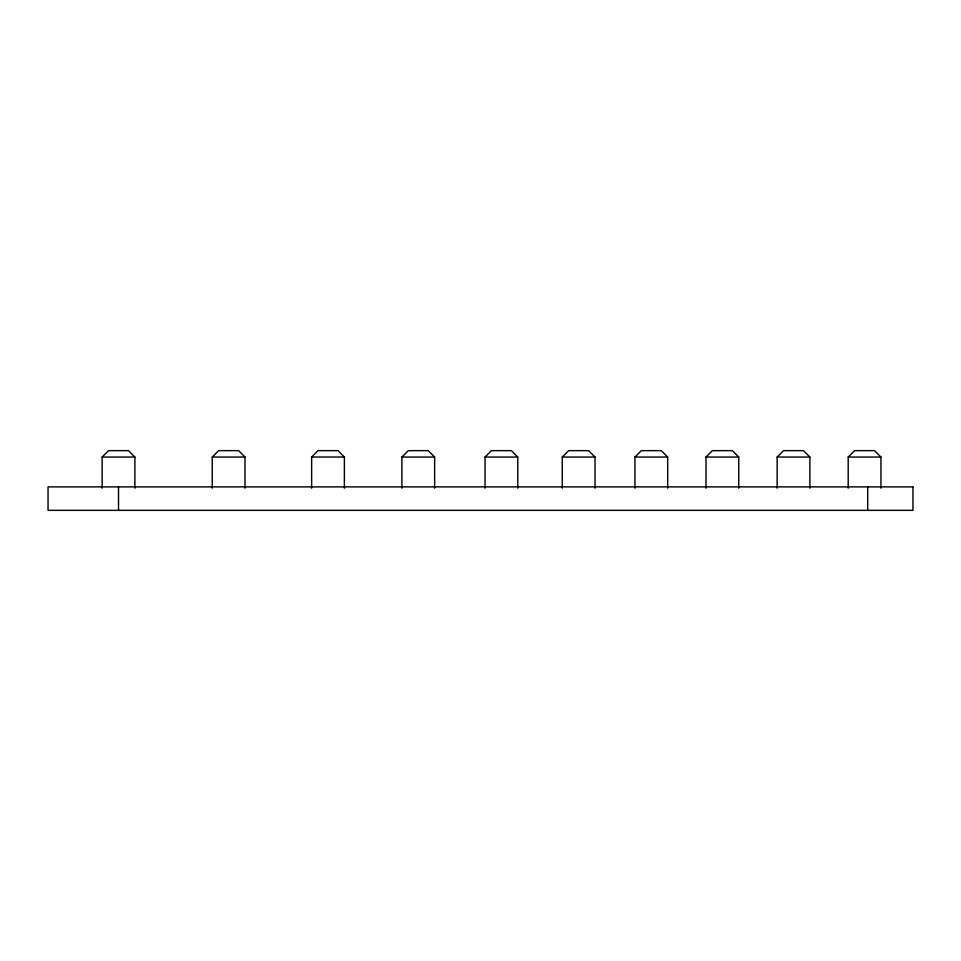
<?xml version="1.0" encoding="UTF-8"?>
<svg xmlns="http://www.w3.org/2000/svg" width="961" height="961" viewBox="0 0 961 961"><rect width="100%" height="100%" fill="white"/><g stroke="black" fill="none" stroke-linecap="round" stroke-linejoin="round"><path stroke-width="1.44" d="M102.142 488.224L102.142 457.052L108.533 450.649L128.486 450.649L134.888 457.052L134.888 488.224M212.249 488.224L212.249 457.052L218.64 450.649L238.604 450.649L244.995 457.052L244.995 488.224M401.89 488.224L401.89 457.052L408.293 450.649L428.246 450.649L434.636 457.052L434.636 488.224M485.041 488.224L485.041 457.052L491.431 450.649L511.384 450.649L517.787 457.052L517.787 488.224M562.269 488.224L562.269 457.052L568.672 450.649L588.625 450.649L595.027 457.052L595.027 488.224M634.945 488.224L634.945 457.052L641.335 450.649L661.3 450.649L667.691 457.052L667.691 488.224M706.011 488.224L706.011 457.052L712.401 450.649L732.366 450.649L738.757 457.052L738.757 488.224M777.137 488.224L777.137 457.052L783.539 450.649L803.492 450.649L809.883 457.052L809.883 488.224M848.203 488.224L848.203 457.052L854.605 450.649L874.558 450.649L880.949 457.052L880.949 488.224M311.64 488.212L311.64 457.028L318.031 450.649L337.984 450.649L344.386 457.028L344.386 488.212M102.142 457.052L134.888 457.052M212.249 457.052L244.995 457.052M311.64 457.028L344.386 457.028M401.89 457.052L434.636 457.052M485.041 457.052L517.787 457.052M562.269 457.052L595.027 457.052M634.945 457.052L667.691 457.052M706.011 457.052L738.757 457.052M777.137 457.052L809.883 457.052M848.203 457.052L880.949 457.052M867.699 486.891L867.699 510.351M118.515 486.891L118.515 510.351M912.95 486.891L48.05 486.891L48.05 510.351L912.95 510.351L912.95 486.891"/></g></svg>
